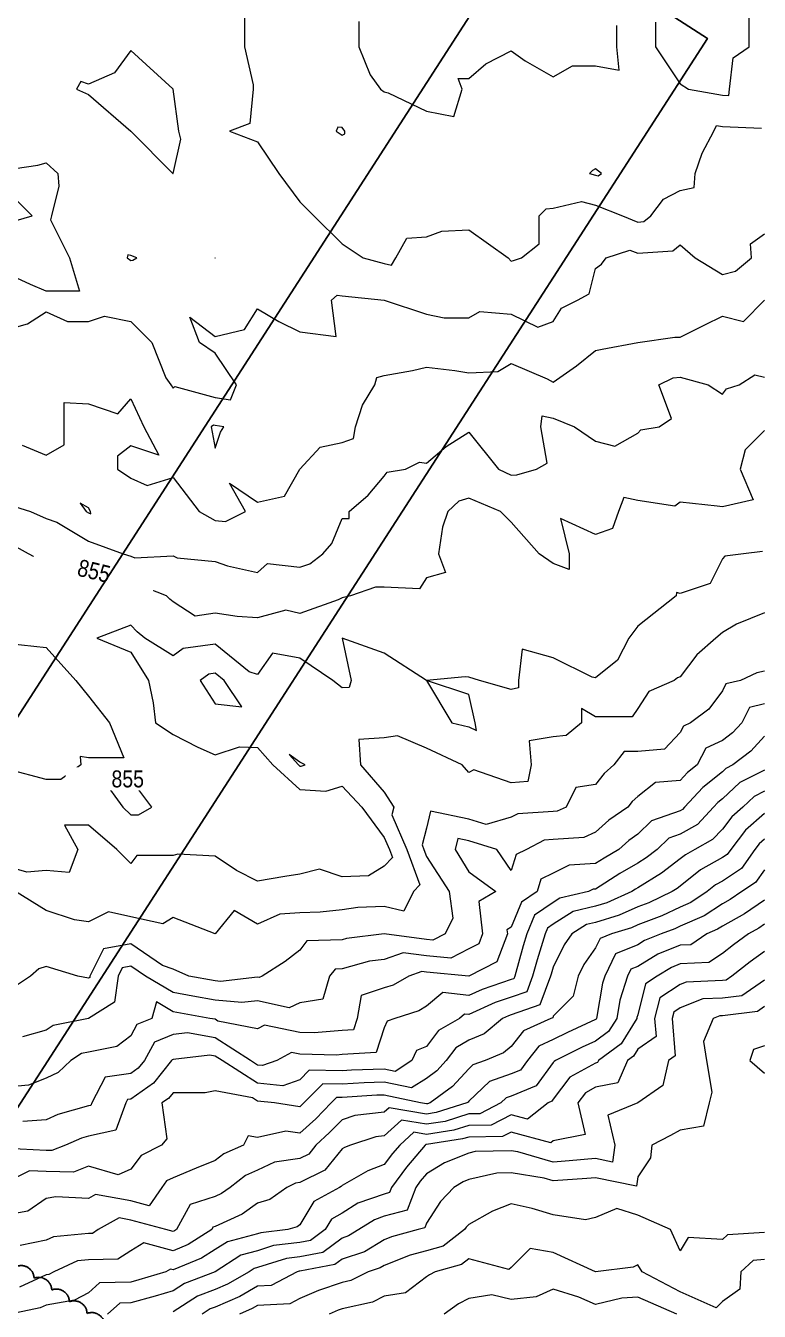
# Model space of a CAD drawing. Extents: x 532589 to 538856, y 6045658 to 6049082.
# Drawn here: x 536977 to 537323, y 6047909 to 6048514 of the extents above; entities that cross this region are included whole.
import ezdxf

# ---------------------------------------------------------------- set-up
doc = ezdxf.new("R2010")
doc.units = 0
doc.header["$LTSCALE"] = 5
doc.linetypes.add('0', pattern=[1, 1, 0])
doc.layers.add('C-TOPO-MAJR', color=7, linetype='Continuous', lineweight=15, true_color=0xd3aa5f)
doc.layers.add('C-TOPO-MINR', color=7, linetype='Continuous', lineweight=13, true_color=0xe9d5af)
doc.layers.add('C-TOPO-MAJR-TEXT', color=7, linetype='Continuous', true_color=0x644b1b)
doc.layers.add('F-RW', color=190, linetype='Continuous')
doc.layers.add('T-BUSH', color=110, linetype='0')
doc.styles.get("Standard").update_dxf_attribs({"font": 'ARIALN.TTF'})

msp = doc.modelspace()

# ---------------------------------------------------------------- linework, layer by layer
at = {"layer": 'C-TOPO-MAJR', "color": 9, "true_color": 0xbfbfbf, "flags": 128}
for points, elevation in [([(537273.881, 6048516.127), (537273.881, 6048504.512), (537285.496, 6048487.094), (537289.482, 6048484.604), (537305.404, 6048481.656), (537308.466, 6048481.542), (537308.721, 6048484.604), (537310.566, 6048499.35), (537318.076, 6048504.512), (537318.076, 6048511.748), (537318.076, 6048524.42)], 4270), ([(537134.193, 6048516.457), (537134.193, 6048504.512), (537139.501, 6048491.24), (537144.326, 6048484.604), (537146.138, 6048483.275), (537147.949, 6048482.792), (537166.046, 6048474.175), (537178.927, 6048471.722), (537182.889, 6048484.604), (537180.973, 6048489.585), (537185.954, 6048489.585), (537193.916, 6048496.55), (537205.863, 6048502.52), (537212.499, 6048497.876), (537225.771, 6048490.297), (537234.819, 6048495.464), (537245.679, 6048495.464), (537256.741, 6048493.45), (537255.633, 6048504.512), (537255.633, 6048514.466)], 4270), ([(537127.558, 6048464.695), (537126.229, 6048466.507), (537124.237, 6048466.687), (537123.383, 6048464.695), (537126.229, 6048462.884), (537127.474, 6048463.45), (537127.558, 6048464.695)], 4270), ([(537246.852, 6048443.615), (537248.526, 6048444.787), (537245.679, 6048447.001), (537244.256, 6048446.21), (537242.833, 6048444.787), (537245.679, 6048444.075), (537246.852, 6048443.615)], 4270), ([(537325.312, 6048323.676), (537316.189, 6048314.553), (537313.788, 6048305.429), (537319.88, 6048290.953), (537305.404, 6048287.734), (537302.914, 6048288.011), (537285.496, 6048289.948), (537283.005, 6048288.011), (537265.588, 6048290.758), (537258.951, 6048292.157), (537256.539, 6048285.521), (537253.641, 6048277.559), (537245.679, 6048274.66), (537229.092, 6048282.199), (537233.242, 6048265.612), (537233.242, 6048258.141), (537225.771, 6048261.014), (537219.13, 6048265.612), (537205.863, 6048280.54), (537200.882, 6048285.521), (537185.954, 6048291.807), (537181.176, 6048290.298), (537176, 6048285.521), (537173.512, 6048278.054), (537171.733, 6048265.612), (537174.893, 6048256.766), (537166.046, 6048254.243), (537162.726, 6048249.024), (537146.138, 6048249.893), (537141.949, 6048249.893), (537130.216, 6048245.704), (537126.229, 6048244.755), (537124.417, 6048243.892), (537106.321, 6048237.505), (537099.685, 6048239.068), (537086.413, 6048235.406), (537076.778, 6048236.069), (537066.504, 6048237.593), (537056.983, 6048236.183), (537046.596, 6048242.857), (537045.063, 6048244.171), (537043.53, 6048245.704), (537026.688, 6048252.34), (537016.733, 6048255.658), (537006.779, 6048258.061), (536991.198, 6048261.285), (536986.871, 6048261.088), (536978.578, 6048265.612), (536966.963, 6048271.946)], 4275), ([(536969.453, 6048223.305), (536986.871, 6048221.374), (537000.807, 6048205.887), (537006.779, 6048198.421), (537016.733, 6048185.979), (537023.366, 6048169.392), (537006.779, 6048169.392), (537002.795, 6048170.055), (537003.158, 6048166.071), (536993.764, 6048159.177), (536986.871, 6048159.177), (536969.06, 6048163.973)], 4275), ([(537325.312, 6048179.645), (537318.82, 6048172.563), (537310.38, 6048166.071), (537307.063, 6048164.412), (537305.404, 6048162.86), (537296.161, 6048155.406), (537287.557, 6048146.162), (537286.563, 6048145.095), (537285.496, 6048144.502), (537272.087, 6048139.663), (537265.588, 6048133.423), (537261.321, 6048130.521), (537256.627, 6048126.254), (537249.734, 6048122.199), (537245.679, 6048119.618), (537233.166, 6048118.859), (537225.771, 6048115), (537219.916, 6048112.2), (537218.114, 6048106.346), (537210.763, 6048101.446), (537205.863, 6048089.584), (537203.87, 6048088.43), (537204.104, 6048086.437), (537199.086, 6048073.306), (537185.954, 6048066.529), (537166.046, 6048068.443), (537163.834, 6048068.74), (537157.752, 6048066.529), (537150.361, 6048062.306), (537146.138, 6048060.954), (537135.28, 6048057.479), (537133.338, 6048046.621), (537131.609, 6048041.241), (537126.229, 6048040.934), (537113.132, 6048039.81), (537106.321, 6048039.985), (537089.623, 6048043.41), (537086.413, 6048041.645), (537067.75, 6048045.375), (537066.504, 6048046.187), (537064.014, 6048046.621), (537046.596, 6048049.788), (537038.853, 6048054.364), (537036.642, 6048046.621), (537029.591, 6048043.717), (537026.688, 6048038.421), (537020.053, 6048033.347), (537006.779, 6048030.693), (537003.462, 6048030.03), (536998.486, 6048026.712), (536992.446, 6048021.137), (536986.871, 6048018.513), (536978.578, 6048015.097), (536966.963, 6048014.044)], 4280), ([(537030.306, 6048142.544), (537036.642, 6048146.162), (537026.688, 6048159.428), (537013.422, 6048159.428), (537022.897, 6048146.162), (537026.688, 6048142.544), (537030.306, 6048142.544)], 4275), ([(537325.312, 6048116.698), (537320.999, 6048110.659), (537314.528, 6048106.346), (537309.116, 6048102.634), (537305.404, 6048100.584), (537296.871, 6048094.97), (537285.496, 6048090.058), (537283.045, 6048088.888), (537276.645, 6048086.437), (537268.747, 6048083.278), (537265.588, 6048081.333), (537255.091, 6048077.026), (537249.985, 6048066.529), (537248.93, 6048063.278), (537246.154, 6048046.621), (537245.972, 6048046.328), (537245.679, 6048046.11), (537232.407, 6048039.985), (537225.771, 6048036.666), (537218.893, 6048033.59), (537213.569, 6048026.712), (537210.287, 6048022.288), (537205.863, 6048020.426), (537195.713, 6048016.954), (537185.954, 6048007.57), (537185.585, 6048007.173), (537185.088, 6048006.804), (537170.608, 6048002.242), (537166.046, 6048001.528), (537148.446, 6048004.495), (537146.138, 6048002.38), (537132.201, 6048000.832), (537126.229, 6047998.841), (537120.355, 6047992.77), (537113.872, 6047986.896), (537110.532, 6047982.685), (537106.321, 6047980.639), (537094.375, 6047978.933), (537086.413, 6047975.098), (537080.798, 6047972.602), (537073.531, 6047966.987), (537069.418, 6047964.074), (537066.504, 6047962.721), (537054.668, 6047958.915), (537048.257, 6047947.079), (537047.239, 6047946.436), (537046.596, 6047946.173), (537043.275, 6047947.079), (537026.688, 6047951.603), (537021.159, 6047952.608), (537011.378, 6047947.079), (537008.591, 6047945.268), (537006.779, 6047945.211), (536990.284, 6047943.666), (536986.871, 6047942.102), (536974.514, 6047939.528)], 4285), ([(537325.312, 6048052.221), (537321.994, 6048049.939), (537305.404, 6048047.866), (537304.209, 6048047.816), (537301.134, 6048046.621), (537296.443, 6048035.673), (537297.938, 6048026.712), (537300.429, 6048011.78), (537299.183, 6048006.804), (537296.443, 6047995.857), (537285.496, 6047993.923), (537280.902, 6047991.49), (537272.228, 6047986.896), (537271.564, 6047980.92), (537265.588, 6047971.964), (537265.018, 6047967.557), (537245.679, 6047971.511), (537241.532, 6047971.134), (537225.771, 6047970.084), (537221.416, 6047971.343), (537205.863, 6047973.798), (537199.226, 6047973.623), (537185.954, 6047970.72), (537183.3, 6047969.642), (537178.927, 6047966.987), (537172.682, 6047960.351), (537166.046, 6047950.145), (537165.216, 6047947.909), (537162.062, 6047947.079), (537149.6, 6047943.616), (537146.138, 6047942.252), (537136.747, 6047936.561), (537126.229, 6047933.143), (537122.817, 6047930.583), (537106.321, 6047927.508), (537106.019, 6047927.473), (537105.076, 6047927.171), (537092.905, 6047920.678), (537086.413, 6047920.383), (537078.046, 6047915.629), (537066.504, 6047910.581), (537064.091, 6047909.676), (537060.378, 6047907.262)], 4290)]:
    msp.add_lwpolyline(points, dxfattribs=dict(at, elevation=elevation))
at = {"layer": 'C-TOPO-MINR', "color": 254, "true_color": 0xd9d9d9, "flags": 128}
for points, elevation in [([(537080.283, 6048524.42), (537080.283, 6048510.642), (537080.283, 6048504.512), (537084.422, 6048486.595), (537084.422, 6048484.604), (537082.791, 6048468.317), (537073.149, 6048464.695), (537086.413, 6048459.718), (537096.369, 6048444.787), (537106.321, 6048431.513), (537112.955, 6048424.879), (537126.229, 6048411.605), (537136.177, 6048404.97), (537146.138, 6048402.373), (537149.458, 6048401.65), (537151.568, 6048404.97), (537156.676, 6048414.34), (537166.046, 6048414.926), (537173.285, 6048417.64), (537185.954, 6048418.244), (537204.536, 6048404.97), (537205.863, 6048403.549), (537207.033, 6048403.8), (537210.841, 6048404.97), (537219.137, 6048411.605), (537219.137, 6048424.879), (537222.455, 6048428.195), (537225.771, 6048428.39), (537239.042, 6048431.516), (537245.679, 6048429.857), (537258.346, 6048424.879), (537265.588, 6048421.928), (537268.335, 6048422.131), (537271.717, 6048424.879), (537277.707, 6048432.668), (537285.496, 6048436.824), (537292.131, 6048438.152), (537292.521, 6048444.787), (537295.882, 6048454.309), (537301.424, 6048464.695), (537302.691, 6048467.409), (537305.404, 6048466.906), (537323.783, 6048466.225)], 4271), ([(537049.31, 6048464.695), (537046.599, 6048484.601), (537046.6, 6048484.604), (537046.596, 6048484.608), (537046.547, 6048484.652), (537026.688, 6048502.705), (537019.031, 6048492.26), (537006.779, 6048486.814), (537003.162, 6048488.221), (537001.097, 6048484.604), (537006.779, 6048481.951), (537026.684, 6048464.695), (537026.688, 6048464.686), (537046.586, 6048444.787), (537046.596, 6048444.781), (537046.599, 6048444.784), (537046.6, 6048444.787), (537050.329, 6048460.963), (537049.31, 6048464.695)], 4272), ([(536966.963, 6048446.315), (536982.889, 6048448.769), (536986.871, 6048449.763), (536992.3, 6048444.787), (536992.844, 6048438.815), (536989.354, 6048424.879), (536988.857, 6048422.893), (536997.821, 6048404.97), (537002.513, 6048389.328), (536986.871, 6048389.328), (536979.406, 6048392.527), (536966.963, 6048398.334)], 4272), ([(536970.025, 6048421.817), (536980.246, 6048424.879), (536966.963, 6048438.162)], 4272), ([(536966.963, 6048370.842), (536978.025, 6048374), (536986.871, 6048379.631), (536996.827, 6048375.106), (537006.779, 6048375.106), (537014.245, 6048377.597), (537026.688, 6048375.107), (537036.641, 6048365.154), (537043.283, 6048348.559), (537045.55, 6048345.245), (537046.596, 6048343.589), (537047.5, 6048344.342), (537066.504, 6048339.273), (537073.671, 6048338.078), (537076.459, 6048345.245), (537066.504, 6048360.178), (537059.042, 6048365.154), (537054.559, 6048377.099), (537066.504, 6048367.997), (537080.289, 6048371.278), (537086.413, 6048381.08), (537096.37, 6048375.105), (537106.321, 6048370.129), (537123.391, 6048367.992), (537121.254, 6048385.062), (537123.889, 6048387.403), (537126.229, 6048387.156), (537146.135, 6048385.065), (537146.138, 6048385.064), (537146.147, 6048385.062), (537166.046, 6048378.424), (537174.345, 6048376.763), (537185.954, 6048376.763), (537191.196, 6048379.821), (537205.863, 6048378.426), (537218.53, 6048372.395), (537225.771, 6048375.106), (537229.564, 6048381.269), (537237.15, 6048385.062), (537242.694, 6048388.047), (537245.679, 6048399.998), (537248.519, 6048402.131), (537250.652, 6048404.97), (537261.855, 6048408.703), (537265.588, 6048407.182), (537282.063, 6048408.403), (537285.496, 6048411.192), (537292.607, 6048404.97), (537305.404, 6048397.179), (537311.583, 6048398.791), (537319.187, 6048404.97), (537318.676, 6048411.607), (537325.312, 6048416.346)], 4272), ([(537027.735, 6048403.923), (537029.531, 6048404.97), (537026.688, 6048406.141), (537025.266, 6048406.392), (537025.029, 6048404.97), (537026.688, 6048403.726), (537027.735, 6048403.923)], 4271), ([(537066.51, 6048404.97), (537066.504, 6048404.973), (537066.498, 6048404.977), (537066.501, 6048404.97), (537066.504, 6048404.968), (537066.529, 6048404.946), (537066.51, 6048404.97)], 4272), ([(536975.492, 6048316.808), (536986.871, 6048312.068), (536995.251, 6048316.957), (536995.251, 6048325.337), (536995.251, 6048336.865), (537006.779, 6048336.288), (537020.56, 6048331.465), (537026.688, 6048338.615), (537032.815, 6048325.337), (537039.965, 6048312.06), (537026.688, 6048316.488), (537020.466, 6048311.65), (537020.466, 6048305.429), (537026.688, 6048301.28), (537034.346, 6048297.77), (537046.596, 6048301.45), (537058.846, 6048285.521), (537066.504, 6048281.192), (537071.245, 6048280.78), (537080.727, 6048285.521), (537073.13, 6048298.804), (537086.413, 6048289.945), (537099.078, 6048292.764), (537106.321, 6048305.417), (537106.324, 6048305.426), (537106.325, 6048305.429), (537115.844, 6048315.814), (537126.229, 6048318.003), (537131.588, 6048319.978), (537132.562, 6048325.337), (537135.839, 6048335.635), (537141.712, 6048345.245), (537142.675, 6048348.708), (537146.138, 6048349.671), (537159.41, 6048351.881), (537166.046, 6048353.442), (537179.316, 6048351.884), (537185.954, 6048350.777), (537199.579, 6048351.529), (537205.863, 6048355.196), (537222.931, 6048348.085), (537225.771, 6048346.415), (537236.755, 6048354.169), (537245.679, 6048361.421), (537248.822, 6048362.011), (537265.588, 6048365.151), (537265.59, 6048365.152), (537265.612, 6048365.154), (537283.008, 6048367.642), (537285.496, 6048367.642), (537297.108, 6048373.45), (537305.404, 6048377.595), (537315.362, 6048375.104), (537325.312, 6048385.054)], 4273), ([(536966.963, 6048289.5), (536979.406, 6048285.521), (536986.871, 6048282.204), (536991.845, 6048280.546), (537006.779, 6048271.586), (537023.073, 6048265.612), (537026.688, 6048264.407), (537028.676, 6048263.624), (537046.596, 6048264.562), (537048.59, 6048263.618), (537066.504, 6048261.997), (537072.188, 6048259.928), (537086.413, 6048256.763), (537091.096, 6048260.929), (537106.321, 6048259.324), (537111.1, 6048260.833), (537117.183, 6048265.612), (537121.491, 6048270.351), (537126.229, 6048282.195), (537129.555, 6048282.195), (537129.555, 6048285.521), (537138.485, 6048293.174), (537146.138, 6048302.103), (537147.468, 6048304.099), (537156.104, 6048305.429), (537162.729, 6048308.746), (537166.046, 6048308.272), (537175.236, 6048316.148), (537185.954, 6048322.844), (537199.892, 6048305.429), (537205.863, 6048302.586), (537208.576, 6048302.715), (537217.803, 6048305.429), (537222.926, 6048308.274), (537219.918, 6048325.337), (537220.534, 6048330.574), (537225.771, 6048329.483), (537235.723, 6048325.337), (537245.679, 6048318.702), (537254.73, 6048316.287), (537265.588, 6048322.487), (537267.013, 6048323.912), (537275.554, 6048325.337), (537281.514, 6048329.319), (537275.537, 6048345.245), (537282.176, 6048348.565), (537285.496, 6048348.867), (537298.778, 6048345.245), (537305.404, 6048340.826), (537307.298, 6048343.352), (537313.358, 6048345.245), (537320.716, 6048349.842), (537325.312, 6048348.76)], 4274), ([(537068.991, 6048322.851), (537070.481, 6048325.337), (537066.504, 6048326), (537065.601, 6048326.241), (537064.516, 6048325.337), (537066.504, 6048315.377), (537068.991, 6048322.851)], 4273), ([(537007.772, 6048285.521), (537006.779, 6048287.175), (537002.807, 6048289.492), (537005.676, 6048285.521), (537006.779, 6048284.859), (537007.824, 6048284.476), (537007.772, 6048285.521)], 4273), ([(537324.315, 6048266.61), (537315.346, 6048265.612), (537306.575, 6048264.441), (537305.404, 6048263.125), (537299.596, 6048251.512), (537285.496, 6048246.812), (537283.833, 6048247.367), (537283.683, 6048245.704), (537265.588, 6048231.482), (537261.397, 6048225.796), (537255.976, 6048215.499), (537245.679, 6048207.134), (537244.144, 6048207.422), (537225.771, 6048216.609), (537211.099, 6048220.559), (537209.377, 6048205.887), (537209.377, 6048202.373), (537205.863, 6048201.619), (537190.937, 6048205.887), (537185.954, 6048207.422), (537184.291, 6048207.55), (537166.046, 6048205.889), (537166.042, 6048205.891), (537146.138, 6048218.77), (537126.233, 6048225.796), (537126.231, 6048225.797), (537126.229, 6048225.797), (537126.227, 6048225.796), (537126.229, 6048225.787), (537130.497, 6048205.887), (537129.549, 6048202.567), (537126.229, 6048202.373), (537121.961, 6048205.887), (537106.321, 6048216.314), (537093.438, 6048218.77), (537086.413, 6048208.737), (537082.426, 6048209.874), (537066.504, 6048223.048), (537051.422, 6048220.969), (537046.596, 6048217.413), (537033.322, 6048225.796), (537029.75, 6048228.858), (537026.688, 6048231.919), (537010.761, 6048225.796), (537026.688, 6048219.161), (537035.071, 6048205.887), (537037.304, 6048195.271), (537038.398, 6048185.979), (537046.596, 6048180.403), (537058.213, 6048174.362), (537066.504, 6048170.809), (537077.881, 6048174.602), (537086.413, 6048174.308), (537093.652, 6048166.071), (537106.321, 6048154.458), (537118.617, 6048153.775), (537126.229, 6048156.115), (537135.473, 6048146.162), (537146.138, 6048131.942), (537148.575, 6048126.254), (537149.99, 6048122.402), (537146.138, 6048118.291), (537138.673, 6048113.81), (537126.229, 6048113.272), (537115.609, 6048116.966), (537106.321, 6048114.641), (537099.212, 6048113.455), (537086.413, 6048111.32), (537076.465, 6048116.294), (537066.504, 6048123.109), (537048.809, 6048124.041), (537046.596, 6048123.409), (537029.532, 6048123.409), (537026.688, 6048119.615), (537020.049, 6048126.254), (537006.779, 6048137.626), (536995.407, 6048137.626), (537001.803, 6048126.254), (536997.73, 6048115.395), (536986.871, 6048116.301), (536977.682, 6048115.534), (536966.963, 6048118.721)], 4276), ([(537325.312, 6048237.741), (537312.035, 6048232.426), (537305.404, 6048228.448), (537302.344, 6048225.796), (537293.318, 6048217.974), (537285.496, 6048207.542), (537284.328, 6048207.055), (537282.657, 6048205.887), (537270.779, 6048200.696), (537265.588, 6048192.616), (537262.873, 6048188.693), (537245.679, 6048188.693), (537239.042, 6048192.616), (537239.042, 6048185.979), (537231.742, 6048180.008), (537225.771, 6048179.345), (537214.394, 6048177.447), (537215.384, 6048166.071), (537213.684, 6048158.249), (537205.863, 6048157.646), (537188.296, 6048163.729), (537185.954, 6048162.451), (537182.892, 6048166.071), (537166.046, 6048173.892), (537152.361, 6048179.756), (537146.138, 6048178.866), (537134.191, 6048178.017), (537134.938, 6048166.071), (537146.138, 6048153.275), (537150.664, 6048146.162), (537149.694, 6048142.606), (537156.701, 6048126.254), (537162.834, 6048109.557), (537159.824, 6048106.346), (537155.262, 6048097.221), (537146.138, 6048099.28), (537133.694, 6048098.881), (537126.229, 6048097.815), (537115.954, 6048096.712), (537106.321, 6048096.391), (537096.99, 6048095.768), (537086.413, 6048090.962), (537075.353, 6048097.497), (537066.504, 6048086.449), (537066.498, 6048086.443), (537046.596, 6048094.096), (537041.855, 6048091.178), (537026.688, 6048094.548), (537016.26, 6048096.865), (537006.779, 6048092.125), (537000.143, 6048093.074), (536986.871, 6048097.498), (536972.392, 6048106.346)], 4277), ([(537325.312, 6048210.313), (537321.692, 6048209.508), (537313.933, 6048205.887), (537307.063, 6048204.229), (537305.404, 6048200.911), (537299.006, 6048192.378), (537290.472, 6048185.979), (537287.067, 6048184.408), (537285.496, 6048181.386), (537278.122, 6048173.444), (537265.588, 6048172.441), (537259.217, 6048172.441), (537254.214, 6048166.071), (537249.662, 6048162.088), (537245.679, 6048156.879), (537236.389, 6048155.453), (537231.743, 6048146.162), (537227.637, 6048144.296), (537225.771, 6048144.172), (537208.974, 6048143.051), (537205.863, 6048141.422), (537194.065, 6048138.051), (537185.954, 6048140.547), (537167.972, 6048144.236), (537166.046, 6048136.21), (537163.913, 6048128.387), (537164.827, 6048126.254), (537166.046, 6048122.935), (537176.711, 6048106.346), (537178.488, 6048093.903), (537174.754, 6048086.437), (537169.01, 6048083.473), (537166.046, 6048083.758), (537146.139, 6048086.436), (537146.138, 6048086.436), (537128.382, 6048084.285), (537126.229, 6048083.691), (537109.64, 6048083.118), (537106.321, 6048078.779), (537099.396, 6048073.454), (537088.62, 6048066.529), (537087.122, 6048065.82), (537086.413, 6048065.977), (537068.993, 6048064.04), (537066.504, 6048064.266), (537054.061, 6048066.529), (537046.596, 6048069.848), (537041.618, 6048071.507), (537026.688, 6048081.723), (537013.858, 6048079.359), (537007.441, 6048066.529), (537007.363, 6048065.945), (537006.779, 6048065.583), (537001.813, 6048066.529), (536986.871, 6048071.124), (536983.357, 6048070.043), (536979.406, 6048066.529), (536971.941, 6048061.551)], 4278), ([(537070.653, 6048205.887), (537066.504, 6048209.32), (537063.487, 6048208.904), (537059.393, 6048205.887), (537066.504, 6048194.828), (537078.947, 6048193.444), (537070.653, 6048205.887)], 4277), ([(537189.018, 6048185.979), (537185.954, 6048199.243), (537166.058, 6048205.875), (537177.986, 6048185.979), (537185.954, 6048183.987), (537189.576, 6048182.357), (537189.018, 6048185.979)], 4276), ([(537325.312, 6048194.903), (537318.123, 6048193.168), (537314.529, 6048185.979), (537310.165, 6048181.219), (537305.404, 6048177.557), (537297.545, 6048173.93), (537293.458, 6048166.071), (537289.05, 6048162.516), (537285.496, 6048158.697), (537273.827, 6048157.832), (537265.588, 6048151.142), (537262.932, 6048148.818), (537260.901, 6048146.162), (537251.841, 6048140), (537245.679, 6048134.398), (537240.079, 6048131.854), (537225.771, 6048130.899), (537221.416, 6048130.608), (537213.101, 6048126.254), (537208.204, 6048123.912), (537205.863, 6048116.304), (537199.228, 6048126.254), (537185.954, 6048130.338), (537180.816, 6048131.392), (537179.583, 6048126.254), (537185.954, 6048115.637), (537198.621, 6048106.346), (537190.6, 6048101.7), (537192.395, 6048086.437), (537190.614, 6048081.778), (537185.954, 6048079.373), (537177.482, 6048075.001), (537166.046, 6048076.101), (537154.987, 6048077.588), (537146.138, 6048074.371), (537139.143, 6048073.523), (537126.229, 6048069.96), (537122.913, 6048069.846), (537120.376, 6048066.529), (537117.179, 6048055.671), (537106.321, 6048053.955), (537101.344, 6048051.598), (537086.413, 6048054.917), (537078.947, 6048054.086), (537066.504, 6048055.217), (537055.997, 6048057.128), (537046.596, 6048058.837), (537033.58, 6048066.529), (537026.688, 6048071.245), (537022.705, 6048070.511), (537020.714, 6048066.529), (537019.075, 6048054.233), (537006.781, 6048046.621), (537006.78, 6048046.62), (537006.779, 6048046.62), (536990.189, 6048043.302), (536986.871, 6048041.09), (536975.618, 6048037.965)], 4279), ([(537106.905, 6048165.487), (537108.804, 6048166.071), (537106.321, 6048167.312), (537101.355, 6048171.037), (537105.719, 6048166.071), (537106.321, 6048165.519), (537106.905, 6048165.487)], 4277), ([(537325.312, 6048163.583), (537313.699, 6048157.776), (537305.404, 6048150.016), (537303.271, 6048148.296), (537301.285, 6048146.162), (537293.673, 6048137.985), (537285.496, 6048133.443), (537280.213, 6048131.537), (537274.71, 6048126.254), (537269.568, 6048122.273), (537265.588, 6048119.814), (537257.108, 6048114.825), (537245.679, 6048107.551), (537244.543, 6048107.482), (537242.366, 6048106.346), (537228.882, 6048103.234), (537225.771, 6048101.24), (537216.889, 6048095.32), (537213.219, 6048086.437), (537211.503, 6048080.797), (537207.558, 6048066.529), (537207.088, 6048065.303), (537205.863, 6048064.869), (537192.175, 6048060.308), (537185.954, 6048057.48), (537173.703, 6048058.872), (537166.046, 6048052.309), (537162.426, 6048050.241), (537151.115, 6048046.621), (537147.511, 6048045.247), (537146.138, 6048042.196), (537142.37, 6048030.48), (537126.229, 6048029.557), (537123.61, 6048029.332), (537106.321, 6048029.776), (537102.467, 6048030.566), (537095.459, 6048026.712), (537088.782, 6048024.343), (537086.413, 6048024.595), (537083.096, 6048026.712), (537066.504, 6048037.532), (537053.406, 6048039.81), (537046.596, 6048039.008), (537037.887, 6048035.421), (537033.111, 6048026.712), (537030.244, 6048023.156), (537026.688, 6048020.678), (537014.638, 6048018.853), (537008.373, 6048006.804), (537007.951, 6048005.633), (537006.779, 6048005.382), (536992.402, 6048001.273), (536986.871, 6047998.839), (536975.811, 6047997.956)], 4281), ([(537325.312, 6048153.628), (537320.336, 6048151.139), (537315.015, 6048146.162), (537309.899, 6048141.667), (537305.404, 6048135.841), (537300.782, 6048130.876), (537292.462, 6048126.254), (537287.984, 6048123.766), (537285.496, 6048121.76), (537276.808, 6048115.034), (537265.588, 6048108.102), (537264.482, 6048107.451), (537262.744, 6048106.346), (537250.949, 6048101.075), (537245.679, 6048099.453), (537235.103, 6048097.013), (537225.771, 6048091.031), (537223.014, 6048089.194), (537221.876, 6048086.437), (537218.139, 6048074.161), (537216.029, 6048066.529), (537213.214, 6048059.178), (537205.863, 6048056.575), (537198.397, 6048054.087), (537185.954, 6048048.431), (537183.912, 6048048.663), (537181.53, 6048046.621), (537171.734, 6048040.933), (537166.046, 6048033.347), (537161.242, 6048031.516), (537159.079, 6048026.712), (537151.211, 6048021.639), (537146.138, 6048022.731), (537130.686, 6048022.255), (537126.229, 6048021.972), (537110.816, 6048022.217), (537106.321, 6048017.722), (537098.262, 6048014.863), (537086.413, 6048016.123), (537069.823, 6048026.712), (537066.504, 6048028.877), (537063.884, 6048029.332), (537046.596, 6048027.296), (537046.182, 6048027.126), (537045.955, 6048026.712), (537037.354, 6048016.046), (537026.688, 6048008.613), (537025.116, 6048008.375), (537024.299, 6048006.804), (537019.661, 6047993.923), (537006.779, 6047991.163), (537003.46, 6047990.215), (536995.921, 6047986.896), (536989.425, 6047984.342), (536986.871, 6047984.406), (536968.535, 6047985.324)], 4282), ([(537325.312, 6048143.145), (537316.321, 6048135.245), (537309.384, 6048126.254), (537307.726, 6048123.932), (537305.404, 6048122.384), (537295.094, 6048116.656), (537285.496, 6048108.915), (537284.047, 6048107.794), (537281.703, 6048106.346), (537270.794, 6048101.139), (537265.588, 6048099.145), (537256.804, 6048095.22), (537245.679, 6048091.797), (537241.325, 6048090.792), (537234.531, 6048086.437), (537230.864, 6048081.344), (537225.771, 6048070.795), (537224.775, 6048067.525), (537224.5, 6048066.529), (537219.339, 6048053.052), (537205.863, 6048048.28), (537204.618, 6048047.865), (537201.88, 6048046.621), (537193.193, 6048039.381), (537185.954, 6048036.345), (537179.86, 6048032.807), (537175.29, 6048026.712), (537170.839, 6048021.919), (537166.046, 6048018.363), (537159.018, 6048013.831), (537146.138, 6048016.605), (537136.629, 6048016.312), (537126.229, 6048015.652), (537117.238, 6048015.795), (537108.247, 6048006.804), (537107.3, 6048005.825), (537106.321, 6048004.938), (537094.376, 6048006.804), (537086.413, 6048007.651), (537084.071, 6048009.146), (537066.504, 6048012.491), (537061.728, 6048011.58), (537046.596, 6048011.58), (537044.464, 6048008.936), (537041.404, 6048006.804), (537043.609, 6047989.882), (537041.165, 6047986.896), (537031.513, 6047982.07), (537026.688, 6047975.518), (537020.716, 6047972.959), (537006.779, 6047976.942), (536999.634, 6047974.133), (536986.871, 6047974.453), (536979.013, 6047974.846), (536966.963, 6047968.58)], 4283), ([(537325.312, 6048131.08), (537322.744, 6048128.823), (537320.761, 6048126.254), (537314.362, 6048117.296), (537305.404, 6048111.324), (537302.204, 6048109.546), (537298.236, 6048106.346), (537290.551, 6048101.29), (537285.496, 6048099.107), (537276.92, 6048095.013), (537265.588, 6048090.674), (537262.659, 6048089.365), (537253.144, 6048086.437), (537247.851, 6048084.265), (537245.679, 6048079.8), (537240.124, 6048072.084), (537237.442, 6048066.529), (537235.172, 6048057.128), (537225.771, 6048047.726), (537225.465, 6048046.927), (537224.6, 6048046.621), (537211.654, 6048040.83), (537205.863, 6048033.349), (537202.243, 6048030.332), (537193.611, 6048026.712), (537187.906, 6048024.761), (537185.954, 6048022.884), (537178.212, 6048014.546), (537167.775, 6048006.804), (537166.46, 6048006.39), (537166.046, 6048006.325), (537163.205, 6048006.804), (537146.138, 6048010.479), (537142.572, 6048010.369), (537126.229, 6048009.332), (537123.66, 6048009.373), (537121.091, 6048006.804), (537113.827, 6047999.298), (537106.321, 6047992.496), (537099.684, 6047993.532), (537086.413, 6047990.517), (537081.987, 6047991.321), (537079.775, 6047986.896), (537070.589, 6047982.811), (537066.504, 6047979.655), (537057.513, 6047975.978), (537046.596, 6047971.51), (537043.581, 6047970.003), (537041.36, 6047966.987), (537035.399, 6047958.276), (537026.688, 6047960.652), (537010.098, 6047963.669), (537006.779, 6047961.793), (536991.396, 6047962.462), (536986.871, 6047961.748), (536978.161, 6047955.789), (536966.963, 6047953.716)], 4284), ([(537325.312, 6048102.364), (537315.865, 6048095.885), (537305.404, 6048090.106), (537303.192, 6048088.65), (537298.068, 6048086.437), (537290.578, 6048081.355), (537285.496, 6048081.129), (537275.067, 6048076.958), (537265.588, 6048071.123), (537262.331, 6048069.786), (537260.746, 6048066.529), (537257.056, 6048055.152), (537255.634, 6048046.621), (537251.828, 6048040.472), (537245.679, 6048035.901), (537239.392, 6048032.999), (537226.818, 6048026.712), (537226.139, 6048026.344), (537225.771, 6048025.847), (537217.66, 6048014.914), (537205.863, 6048009.948), (537203.52, 6048009.146), (537201.084, 6048006.804), (537191.066, 6048001.693), (537185.954, 6048001.623), (537174.756, 6047998.094), (537166.046, 6047996.73), (537154.217, 6047998.725), (537146.138, 6047991.321), (537142.155, 6047990.879), (537130.211, 6047986.896), (537127.336, 6047985.789), (537126.229, 6047985.164), (537118.19, 6047975.027), (537106.321, 6047969.262), (537104.33, 6047968.978), (537100.197, 6047966.987), (537092.193, 6047961.207), (537086.413, 6047959.52), (537079.13, 6047954.362), (537066.504, 6047948.499), (537065.43, 6047948.154), (537064.848, 6047947.079), (537053.661, 6047940.014), (537046.596, 6047937.124), (537032.91, 6047940.856), (537026.688, 6047937.123), (537020.656, 6047933.202), (537006.779, 6047932.768), (537001.661, 6047932.289), (536990.493, 6047927.171), (536988.078, 6047925.964), (536986.871, 6047925.748), (536974.246, 6047919.887)], 4286), ([(537325.312, 6048090.987), (537322.614, 6048089.136), (537317.729, 6048086.437), (537310.58, 6048081.262), (537305.404, 6048077.194), (537299.051, 6048072.883), (537285.496, 6048072.281), (537281.387, 6048070.638), (537274.712, 6048066.529), (537269.238, 6048062.879), (537265.588, 6048048.275), (537265.182, 6048047.026), (537265.115, 6048046.621), (537257.683, 6048034.617), (537247.052, 6048026.712), (537246.627, 6048025.764), (537245.679, 6048025.575), (537233.513, 6048018.97), (537225.771, 6048008.534), (537225.034, 6048007.541), (537223.284, 6048006.804), (537213.604, 6047999.062), (537205.863, 6048001.116), (537196.446, 6047996.312), (537185.954, 6047996.168), (537178.903, 6047993.947), (537166.046, 6047991.933), (537159.987, 6047992.954), (537153.376, 6047986.896), (537150.053, 6047982.98), (537146.138, 6047977.708), (537138.396, 6047974.729), (537126.229, 6047967.851), (537125.847, 6047967.369), (537125.061, 6047966.987), (537112.958, 6047960.351), (537106.321, 6047949.289), (537105.038, 6047948.362), (537100.638, 6047947.079), (537087.921, 6047945.57), (537086.413, 6047945.087), (537072.193, 6047941.39), (537066.504, 6047937.647), (537060.083, 6047933.592), (537046.596, 6047928.075), (537045.353, 6047928.414), (537043.281, 6047927.171), (537030.517, 6047923.342), (537026.688, 6047922.315), (537011.994, 6047921.956), (537006.779, 6047917.216), (537000.143, 6047913.899), (536986.871, 6047911.53), (536983.957, 6047910.177), (536969.802, 6047907.262)], 4287), ([(537325.312, 6048078.199), (537318.543, 6048073.299), (537309.929, 6048066.529), (537307.248, 6048064.685), (537305.404, 6048064.455), (537288.282, 6048063.743), (537285.496, 6048062.659), (537275.874, 6048056.243), (537273.468, 6048046.621), (537274.185, 6048038.023), (537265.588, 6048032.071), (537263.539, 6048028.761), (537260.783, 6048026.712), (537256.108, 6048016.284), (537245.679, 6048014.198), (537240.887, 6048011.596), (537237.332, 6048006.804), (537240.704, 6047991.871), (537225.771, 6047988.886), (537224.665, 6047988.001), (537205.863, 6047992.99), (537201.827, 6047990.931), (537185.954, 6047990.714), (537183.051, 6047989.799), (537166.046, 6047987.135), (537165.758, 6047987.184), (537165.443, 6047986.896), (537156.581, 6047976.453), (537149.551, 6047966.987), (537148.627, 6047964.498), (537146.138, 6047963.843), (537133.647, 6047959.57), (537126.229, 6047954.784), (537121.253, 6047952.055), (537118.268, 6047947.079), (537111.441, 6047941.959), (537106.321, 6047941.005), (537093.954, 6047939.538), (537086.413, 6047937.124), (537078.513, 6047935.07), (537066.506, 6047927.171), (537066.505, 6047927.17), (537066.504, 6047927.17), (537052.026, 6047921.741), (537046.596, 6047918.212), (537038.173, 6047915.685), (537026.688, 6047912.604), (537021.473, 6047912.477), (537015.737, 6047907.262)], 4288), ([(537325.312, 6048064.664), (537314.621, 6048057.312), (537305.404, 6048056.16), (537296.245, 6048055.78), (537285.496, 6048051.599), (537282.509, 6048049.607), (537281.763, 6048046.621), (537283.235, 6048028.974), (537279.968, 6048026.712), (537277.351, 6048014.948), (537265.59, 6048006.804), (537265.588, 6048006.803), (537265.588, 6048006.803), (537251.488, 6048000.996), (537254.672, 6047986.896), (537253.643, 6047978.932), (537245.679, 6047980.56), (537233.237, 6047979.43), (537225.771, 6047978.932), (537208.973, 6047983.785), (537205.863, 6047984.276), (537189.017, 6047983.832), (537185.954, 6047983.162), (537174.452, 6047978.49), (537166.046, 6047973.387), (537163.108, 6047969.925), (537160.926, 6047966.987), (537156.921, 6047956.204), (537146.138, 6047953.365), (537141.454, 6047951.763), (537134.195, 6047947.079), (537129.235, 6047944.073), (537126.229, 6047943.096), (537117.129, 6047936.271), (537106.321, 6047934.257), (537099.987, 6047933.505), (537086.413, 6047929.161), (537084.833, 6047928.75), (537082.433, 6047927.171), (537072.276, 6047921.399), (537066.504, 6047918.875), (537058.058, 6047915.708), (537046.596, 6047908.258)], 4289), ([(537325.312, 6048033.741), (537320.118, 6048031.907), (537318.284, 6048026.712), (537325.312, 6048020.739)], 4291), ([(537325.312, 6047945.794), (537307.819, 6047944.664), (537305.404, 6047942.393), (537289.23, 6047943.345), (537285.496, 6047937.119), (537280.899, 6047947.079), (537265.588, 6047953.944), (537255.635, 6047957.031), (537245.679, 6047952.765), (537240.996, 6047951.763), (537225.771, 6047954.048), (537215.815, 6047957.035), (537205.863, 6047959.245), (537197.103, 6047955.838), (537185.954, 6047949.564), (537184.749, 6047948.284), (537183.966, 6047947.079), (537173.836, 6047939.289), (537166.046, 6047937.126), (537158.256, 6047934.961), (537146.138, 6047930.187), (537144.26, 6047929.049), (537138.481, 6047927.171), (537130.313, 6047923.087), (537126.229, 6047922.193), (537115.117, 6047918.374), (537106.321, 6047914.562), (537101.561, 6047912.023), (537086.413, 6047911.334), (537083.817, 6047909.858), (537077.881, 6047907.262)], 4291), ([(537325.312, 6047932.95), (537319.884, 6047932.599), (537314.113, 6047927.171), (537313.601, 6047918.974), (537305.404, 6047913.235), (537302.419, 6047910.248), (537285.496, 6047917.77), (537267.681, 6047927.171), (537265.588, 6047930.486), (537263.377, 6047929.381), (537245.679, 6047927.174), (537245.675, 6047927.174), (537225.771, 6047936.297), (537214.821, 6047938.121), (537205.863, 6047929.157), (537204.818, 6047928.216), (537185.954, 6047933.295), (537182.492, 6047930.632), (537170.028, 6047927.171), (537167.419, 6047925.798), (537166.046, 6047924.829), (537156.092, 6047917.216), (537146.138, 6047915.686), (537140.522, 6047912.878), (537126.229, 6047909.751), (537124.377, 6047909.114), (537120.103, 6047907.262)], 4292), ([(537283.968, 6047907.262), (537265.588, 6047915.224), (537258.122, 6047914.727), (537245.679, 6047911.855), (537237.717, 6047915.224), (537225.771, 6047919.026), (537217.685, 6047915.349), (537205.863, 6047914.127), (537196.814, 6047916.311), (537185.954, 6047914.595), (537181.15, 6047912.067), (537174.343, 6047907.262)], 4293)]:
    msp.add_lwpolyline(points, dxfattribs=dict(at, elevation=elevation))
at = {"layer": 'T-BUSH', "flags": 128}
msp.add_lwpolyline([(536864.647, 6048001.709, -0.520567), (536872.967, 6047996.17, -0.5205671), (536881.287, 6047990.632, -0.5205671), (536889.607, 6047985.093, -0.5205671), (536897.927, 6047979.555, -0.5205671), (536906.247, 6047974.017, -0.5205671), (536914.567, 6047968.478, -0.5205671), (536922.887, 6047962.94, -0.5205671), (536931.207, 6047957.401, -0.5205671), (536939.527, 6047951.863, -0.5205671), (536947.848, 6047946.325, -0.5205671), (536956.168, 6047940.786, -0.5205671), (536964.488, 6047935.248, -0.5205671), (536972.808, 6047929.709, -0.5205671), (536981.128, 6047924.171, -0.5205671), (536989.448, 6047918.633, -0.5205671), (536997.768, 6047913.094, -0.5205671), (537006.088, 6047907.556, -0.5205671), (537014.408, 6047902.017, -0.5205671), (537022.728, 6047896.479, -0.5205671), (537031.048, 6047890.941, -0.5205671), (537039.368, 6047885.402, -0.5205671), (537047.688, 6047879.864, -0.5205671), (537056.009, 6047874.325, -0.5205671), (537064.329, 6047868.787, -0.5205671), (537072.649, 6047863.249, -0.5205671), (537080.969, 6047857.71, -0.5205671), (537089.289, 6047852.172, -0.5205671), (537097.609, 6047846.633, -0.5205671), (537105.929, 6047841.095, -0.5205671), (537111.148, 6047834.965, -0.5205671), (537105.453, 6047826.751, -0.5205671), (537099.758, 6047818.537, -0.5205671), (537094.063, 6047810.324, -0.5205671), (537088.368, 6047802.11, -0.5205671), (537082.673, 6047793.896, -0.5205671), (537076.978, 6047785.683, -0.5205671), (537071.283, 6047777.469, -0.5205671), (537065.588, 6047769.255, -0.5205671), (537059.893, 6047761.042, -0.5205671), (537054.198, 6047752.828, -0.5205671), (537048.503, 6047744.614, -0.5205671), (537042.807, 6047736.401, -0.5205671), (537037.112, 6047728.187, -0.5205671), (537031.417, 6047719.973, -0.5205671), (537025.722, 6047711.76, -0.5205671), (537020.027, 6047703.546, -0.5205671), (537014.332, 6047695.332, -0.5205671), (537008.637, 6047687.119, -0.5205671), (537002.942, 6047678.905, -0.5205671), (536997.247, 6047670.691, -0.5205671), (536991.552, 6047662.478, -0.5205671), (536985.857, 6047654.264, -0.5205671), (536989.582, 6047648.094, -0.5205671), (536998.169, 6047642.979, -0.5205671), (537006.756, 6047637.864, -0.5205671), (537015.343, 6047632.749, -0.5205671), (537023.93, 6047627.634, -0.5205671), (537032.517, 6047622.519, -0.5205671), (537041.103, 6047617.404, -0.5205671), (537049.69, 6047612.289, -0.5205671), (537058.277, 6047607.174, -0.5205671), (537066.864, 6047602.059, -0.5205671), (537075.451, 6047596.944, -0.5205671), (537084.038, 6047591.829, -0.5205671), (537092.624, 6047586.713, -0.5205671), (537101.211, 6047581.598, -0.5205671), (537109.798, 6047576.483, -0.5205671), (537118.385, 6047571.368, -0.5205671), (537126.972, 6047566.253, -0.5205671), (537135.559, 6047561.138, -0.5205671), (537144.146, 6047556.023, -0.5205671), (537152.732, 6047550.908, -0.5205671), (537161.319, 6047545.793, -0.5205671), (537169.906, 6047540.678, -0.5205671), (537178.493, 6047535.563, -0.5205671), (537187.08, 6047530.448, -0.5205671), (537195.667, 6047525.333, -0.5205671), (537204.253, 6047520.218, -0.5205671), (537212.84, 6047515.103, -0.5205671), (537221.427, 6047509.988, -0.5205671), (537230.014, 6047504.873, -0.5205671), (537238.601, 6047499.758, -0.5205671), (537247.188, 6047494.643, -0.5205671), (537255.774, 6047489.527, -0.5205671), (537264.361, 6047484.412, -0.5205671), (537272.948, 6047479.297, -0.5205671), (537281.535, 6047474.182, -0.5205671), (537290.122, 6047469.067, -0.5205671), (537298.709, 6047463.952, -0.5205671), (537307.296, 6047458.837, -0.5205671), (537315.882, 6047453.722, -0.5205671), (537324.469, 6047448.607, -0.5205671), (537333.056, 6047443.492, -0.5205671), (537341.643, 6047438.377, -0.5205671), (537350.23, 6047433.262, -0.5205671), (537358.817, 6047428.147, -0.5205671), (537367.403, 6047423.032, -0.5205671), (537375.99, 6047417.917, -0.5205671), (537384.577, 6047412.802, -0.5205671), (537393.164, 6047407.687, -0.5205671), (537401.751, 6047402.572, -0.5205671), (537410.338, 6047397.457, -0.5205671), (537418.924, 6047392.341, -0.5205671), (537427.511, 6047387.226, -0.5205671), (537435.35, 6047385.187, -0.5205671), (537440.627, 6047393.676, -0.5205671), (537445.904, 6047402.164, -0.5205671), (537451.181, 6047410.652, -0.5205671), (537456.458, 6047419.141, -0.5205671), (537461.735, 6047427.629, -0.5205671), (537467.012, 6047436.117, -0.5205671), (537472.289, 6047444.605, -0.5205671), (537477.565, 6047453.094, -0.5205671), (537482.842, 6047461.582, -0.5205671), (537488.119, 6047470.07, -0.5205671), (537493.396, 6047478.559, -0.5205671), (537498.673, 6047487.047, -0.5205671), (537503.95, 6047495.535, -0.5205671), (537509.227, 6047504.024, -0.5205671), (537514.504, 6047512.512, -0.5205671), (537519.781, 6047521, -0.5205671), (537525.058, 6047529.488, -0.5205671), (537530.335, 6047537.977, -0.5205671), (537535.612, 6047546.465, -0.5205671), (537540.889, 6047554.953, -0.5205671), (537546.166, 6047563.442, -0.5205671), (537551.443, 6047571.93, -0.5205671), (537556.72, 6047580.418, -0.5205671), (537561.997, 6047588.907, -0.5205671), (537567.274, 6047597.395, -0.5205671), (537572.551, 6047605.883, -0.5205671), (537577.828, 6047614.371, -0.5205671), (537583.105, 6047622.86, -0.5205671), (537588.382, 6047631.348, -0.3603223), (537590.592, 6047638.81, -0.3603223)], format="xyb", dxfattribs=at)

# ---------------------------------------------------------------- next in the draw order: texts
at = {"layer": 'C-TOPO-MAJR-TEXT', "linetype": 'Continuous', "lineweight": -3, "insert": (537009.373, 6048257.435, 4275), "char_height": 8, "width": 55.55, "attachment_point": 5, "rotation": 346.427208, "bg_fill": 3, "box_fill_scale": 1.181818, "bg_fill_color": 256, "bg_fill_true_color": 13158600, "bg_fill_transparency": 0}
msp.add_mtext('855', dxfattribs=at)
at = {"layer": 'C-TOPO-MAJR-TEXT', "linetype": 'Continuous', "lineweight": -3, "insert": (537025.259, 6048159.428, 4275), "char_height": 8, "width": 55.55, "attachment_point": 5, "bg_fill": 3, "box_fill_scale": 1.181818, "bg_fill_color": 256, "bg_fill_true_color": 13158600, "bg_fill_transparency": 0}
msp.add_mtext('855', dxfattribs=at)

# ---------------------------------------------------------------- next in the draw order: linework, layer by layer
at = {"layer": 'F-RW', "flags": 128}
msp.add_lwpolyline([(538856.362, 6047048.307), (538772.278, 6047093.08), (538094.885, 6047487.184), (537971.291, 6047551.077), (537421, 6047401.782), (536986.543, 6047650.81), (536968.488, 6047996.965), (537298.379, 6048508.415), (537214.43, 6048562.563), (536867.045, 6048023.992), (536889.617, 6047591.222), (537407.222, 6047294.535), (537959.939, 6047444.488), (538809.946, 6046961.139)], dxfattribs=at)

doc.saveas('drawing.dxf')
